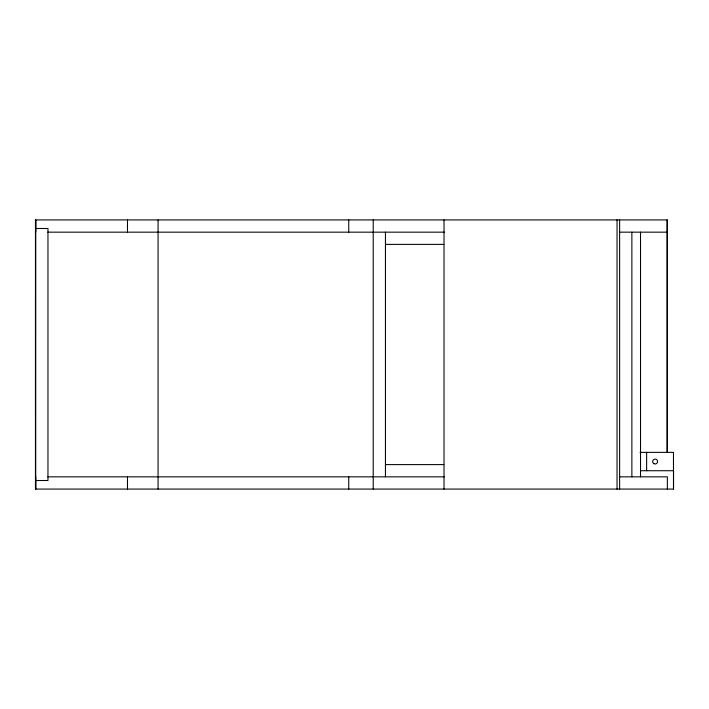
<?xml version="1.0" encoding="UTF-8"?>
<svg xmlns="http://www.w3.org/2000/svg" width="709" height="709" viewBox="0 0 709 709"><rect width="100%" height="100%" fill="white"/><g stroke="black" fill="none" stroke-linecap="round" stroke-linejoin="round"><path stroke-width="1.06" d="M35.751 232.162L35.751 219.923L35.725 489.077L35.751 476.838M35.725 228.493L47.964 228.493L47.964 480.507L35.725 480.507M47.866 232.162L444.428 232.162M619.631 232.162L667.355 232.162M385.448 244.392L443.807 244.392M640.032 452.369L673.479 452.369L673.479 489.077M385.448 464.608L443.807 464.608M640.519 470.723L673.55 470.723L673.55 489.077L35.45 489.077L35.45 219.923L667.355 219.923L667.355 452.519M47.866 476.838L444.428 476.838M619.631 476.838L667.355 476.838L667.355 489.077M667.063 219.923L667.063 452.519M646.635 452.369L646.635 470.723M640.519 232.162L640.519 476.838M631.87 232.162L631.87 476.838M619.631 219.923L619.631 489.077M617.034 219.923L617.034 489.077M444.02 219.923L444.02 489.077M385.448 232.162L385.448 476.838M373.218 219.923L373.218 489.077M348.748 219.923L348.748 232.162M348.748 476.838L348.748 489.077M158.072 219.923L158.072 489.077M127.487 219.923L127.487 232.162M127.487 476.838L127.487 489.077M653.902 463.668A2.446 2.446 0 0 0 657.571 461.55A2.446 2.446 0 0 0 653.902 459.432A2.446 2.446 0 0 0 653.902 463.668"/></g></svg>
